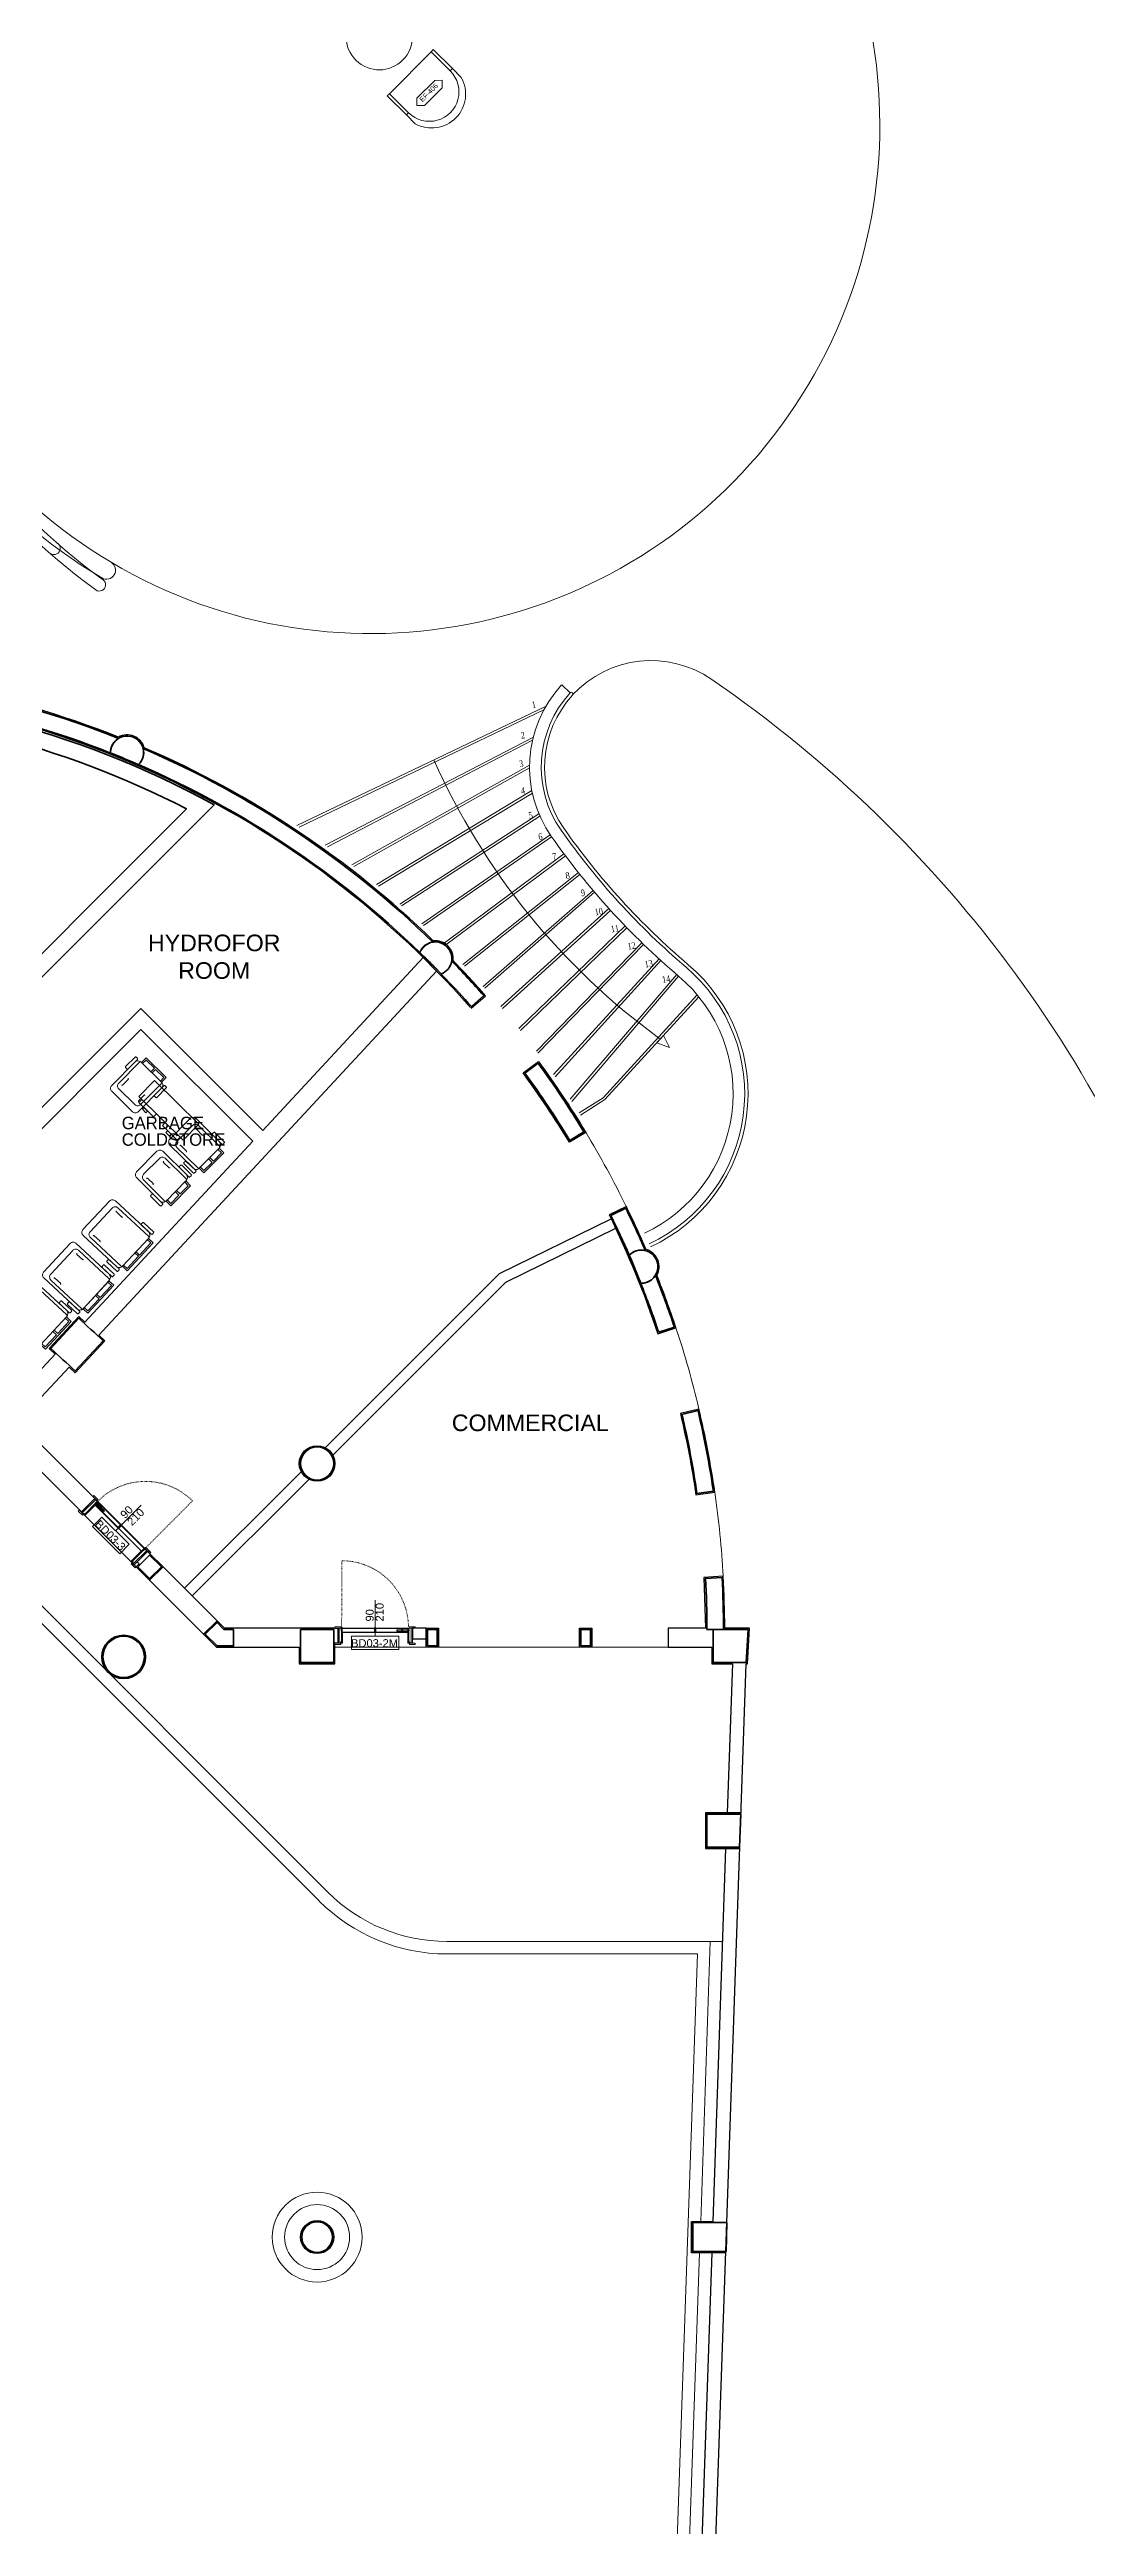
# Model space of a CAD drawing. Header units: centimetres. Extents: x 118932 to 154602, y -32682 to -23521.
# Drawn here: x 125511 to 126763, y -30274 to -27285 of the extents above; entities that cross this region are included whole.
import ezdxf

# ---------------------------------------------------------------- set-up
doc = ezdxf.new("R2010")
doc.units = ezdxf.units.CM
doc.header["$LTSCALE"] = 50
doc.header["$MEASUREMENT"] = 0
doc.linetypes.add('ACAD_ISO03W100', pattern=[30, 12, -18])
doc.linetypes.add('DASHED2', pattern=[9.525, 6.35, -3.175])
for name, color, linetype, lineweight, true_color in [('GEN_00_BL_Yazı', 7, 'Continuous', 0, 0x4f5250), ('GEN_01_TA_Kolon', 7, 'Continuous', 35, 0xd05d28), ('GEN_01_TA_Merdiven', 7, 'Continuous', 13, 0x816183), ('GEN_02_TF_Islak Hacim', 7, 'Continuous', 5, 0x007cb0), ('GEN_02_TF_Kapı', 7, 'Continuous', 9, 0x4a3526), ('GEN_02_TF_Mobilya', 7, 'Continuous', 5, 0x745e3d), ('GEN_02_TF_Pencere', 7, 'Continuous', 9, 0x6093ac), ('GEN_05_ML_Ahşap', 7, 'Continuous', 9, 0x745e3d), ('GEN_06_GR_İnce', 7, 'Continuous', 13, 0xb0b0a9), ('KALACAK DUVARLAR', 7, 'Continuous', 30, 0x005387)]:
    doc.layers.add(name, color=color, linetype=linetype, lineweight=lineweight, true_color=true_color)
doc.layers.add('YAZI_BLM_1', color=7, linetype='Continuous')
doc.styles.add('ARIAL', font='arial.ttf')
doc.styles.add('arial_1_18', font='arial.ttf', dxfattribs={"height": 0.2})
doc.styles.add('Arial_6', font='arial.ttf', dxfattribs={"height": 59.5325})
doc.styles.add('BLM_YAZI', font='', dxfattribs={"width": 0.8})
doc.styles.add('Times', font='times.ttf', dxfattribs={"width": 0.7})
doc.styles.get('BLM_YAZI').set_extended_font_data('Stylus BT')

# ---------------------------------------------------------------- blocks, each defined once
blk = doc.blocks.new('LEVEL -1_A BLOK_KOLON')
at = {"layer": 'GEN_01_TA_Kolon'}
for points in [[(51451.8, 4307.2, -0.270327), (51461.4, 4324.9, 0.094769), (51034.1, 4407), (51034.1, 4387, -0.09422), (51451.8, 4307.2, -0.270327)], [(51036.1, 4383.5), (51036.1, 3807.2), (51087.5, 3755.7), (51223.7, 3891.9), (51198.9, 3916.6), (51234.3, 3952), (51259, 3927.2), (51576.6, 4244.8, 0.124859), (51036.1, 4383.5)], [(51056.1, 4363.2), (51056.1, 3815.4), (51087.5, 3784), (51195.4, 3891.9), (51170.6, 3916.6), (51234.3, 3980.2), (51259, 3955.5), (51543.4, 4239.8, 0.114195), (51056.1, 4363.2)], [(51491.2, 4312.6, -0.270327), (51485.5, 4293.2, -0.090396), (51824.9, 4066.4, -0.270327), (51840.6, 4079, 0.091485), (51491.2, 4312.6, -0.270327)], [(51863.4, 4056.3, -0.012294), (51902.1, 4014.5), (51887.1, 4001.3, 0.019774), (51824.9, 4066.4, -0.896982), (51863.4, 4056.3, -0.012294)], [(51967.8, 3932.8), (51951.7, 3920.9, -0.021481), (52006, 3839.6), (52023, 3850, 0.021487), (51967.8, 3932.8)], [(52077.6, 3701.2, -0.270327), (52096.9, 3706.8, 0.012153), (52073.4, 3758), (52055.4, 3749.2, -0.011606), (52077.6, 3701.2, -0.270327)], [(52086.1, 3706.5, 0.128454), (52077.6, 3701.2, -0.003839), (52084.4, 3685.1, -0.000444), (52085.2, 3683.2, -0.003741), (52091.5, 3667.4, 0.006707), (52092.1, 3667.4, 0.074313), (52097.9, 3668.3, 0.046905), (52101.4, 3669.7, 0.359751), (52111.2, 3693.2, 0.062825), (52109.2, 3697.8, 0.344286), (52086.1, 3706.5)], [(52113.1, 3608.3), (52132, 3614.6, 0.014367), (52109.2, 3677.1, -0.270327), (52091.5, 3667.4, -0.013821), (52113.1, 3608.3)], [(51413.5, 3625.2), (51379.7, 3588.8, 0.00012), (51409.1, 3561.6), (51442.8, 3598, 0.000475), (51413.5, 3625.2)], [(52160.6, 3513.7), (52141.2, 3509.1, -0.02134), (52159.3, 3413.7), (52179.1, 3416.5, 0.021351), (52160.6, 3513.7)], [(52189.6, 3312.2), (52169.6, 3311.1, -0.013469), (52171.3, 3249.8), (52178.7, 3249.8), (52191.3, 3249.8, 0.01348), (52189.6, 3312.2)]]:
    blk.add_lwpolyline(points, format="xyb", dxfattribs=at)
for points in [[(51467.6, 4300.8), (51467.6, 4300.8, -0.000557), (51469.9, 4299.8, -0.003726), (51485.5, 4293.2, 0.128454), (51490.9, 4301.8, 0.018581), (51491.2, 4303.2, 0.323634), (51482.1, 4324.8, 0.078718), (51476.3, 4327.2, 0.34199), (51454.1, 4317, 0.064413), (51452.3, 4312.2, 0.063515), (51451.8, 4307.2, -0.003741)], [(51830.8, 4074.6, 0.128454), (51824.9, 4066.4, -0.004079), (51838.2, 4053.4, -0.001697), (51843.6, 4047.9, -0.002249), (51850.8, 4040.6, 0.128454), (51859, 4046.5, 0.398569), (51857.2, 4073.9, 0.189111), (51843.6, 4079.3, 0.175238)], [(51413.5, 3625.2), (51379.7, 3588.8, 0.00012), (51409.1, 3561.6), (51442.8, 3598, 0.000475)]]:
    blk.add_lwpolyline(points, format="xyb", close=True, dxfattribs=at)
for points in [[(51484.8, 3325.2), (51498.9, 3339.4), (51513.1, 3325.2), (51498.9, 3311.1)], [(51600.3, 3249.8), (51600.3, 3229.8), (51580.3, 3229.8), (51566.1, 3243.9), (51580.3, 3258.1), (51588.5, 3249.8)], [(51681, 3249.8), (51721, 3249.8), (51721, 3209.8), (51681, 3209.8)], [(51834, 3229.8), (51834, 3249.8), (51846, 3249.8), (51846, 3229.8)], [(52019, 3229.8), (52019, 3249.8), (52031, 3249.8), (52031, 3229.8)], [(52221.1, 3249.8), (52178.7, 3249.8), (52178.7, 3209.8), (52218.7, 3209.8)], [(52212.2, 3026.8), (52171.2, 3026.8), (52171.2, 2986.8), (52210.8, 2986.8)], [(52154.4, 2534), (52154.4, 2499), (52194.4, 2499), (52195.2, 2534)]]:
    blk.add_lwpolyline(points, close=True, dxfattribs=at)
for centre, radius in [((51701, 3449.9), 20), ((51467.6, 3216.6), 25), ((51701, 2516.5), 18.5)]:
    blk.add_circle(centre, radius, dxfattribs=at)
blk = doc.blocks.new('LEVEL -1_A BLOK_GÖRÜNÜŞ')
at = {"layer": 'GEN_01_TA_Merdiven'}
for p, q in [((51482.7, -6774.8), (51417.6, -6709.7)), ((51832.5, -6871.7), (51722.5, -6871.7))]:
    blk.add_line(p, q, dxfattribs=at)
at = {"layer": 'GEN_02_TF_Pencere'}
for p, q in [((52017.5, -6871.7), (51847.5, -6871.7)), ((52032.5, -6871.7), (52124.5, -6871.7))]:
    blk.add_line(p, q, dxfattribs=at)
at = {"layer": 'GEN_06_GR_İnce'}
for p, q in [((51714, -7167.3), (50964, -6417.3)), ((51703.4, -7177.9), (51120.7, -6595.2)), ((52190.5, -7226.7), (51857.5, -7226.7)), ((52163.8, -7564.5), (52175.4, -7226.7)), ((52159.9, -7241.7), (51857.5, -7241.7)), ((52114.6, -8555), (52159.9, -7241.7)), ((52146.7, -8057.9), (52162.5, -7602.5))]:
    blk.add_line(p, q, dxfattribs=at)
for radius in [54.2, 39.2]:
    blk.add_circle((51701, -7583.5), radius, dxfattribs=at)
for centre, radius, start, end in [((51033.1, -6851.2), 1159.7, 26.1549, 31.1982), ((51033.1, -6851.2), 1159.7, 13.2956, 18.3377), ((51033.1, -6851.2), 1159.7, 3.2125, 8.2546), ((51857.5, -7023.9), 202.9, 225, 270), ((51857.5, -7023.9), 217.9, 225, 270)]:
    blk.add_arc(centre, radius, start, end, dxfattribs=at)
blk = doc.blocks.new('LEVEL -1_A BLOK_DUVAR')
at = {"layer": 'KALACAK DUVARLAR'}
for p, q in [((51541.1, 8349.3), (51681.9, 8490)), ((51550.3, 8340.1), (51691.1, 8480.8)), ((52158, 8462), (52180.8, 8465.3)), ((51515.2, 8375.2), (51580.3, 8310.2))]:
    blk.add_line(p, q, dxfattribs=at)
for points in [[(51886.9, 9049.2), (51904.2, 9064.4, 0.012461), (51865, 9106.8, 0.48257), (51841.2, 9130.6, 0.091169), (51492.4, 9363.6, 0.48257), (51461.3, 9376.5, 0.094285), (51035.6, 9458.5), (51035.6, 9468), (50099.7, 9468, 0.990629), (49568.7, 9468), (47653.3, 9468)], [(51885.9, 9050.3, 0.215119), (51034.1, 9435.5, 0.215119)], [(52180.8, 8465.3, 0.022001), (52161.7, 8565.5), (52139.4, 8560.2, -0.022001), (52158, 8462)], [(52161.6, 6608.2), (52218.5, 8258.3), (52220.1, 8258.3), (52222.7, 8301.3), (52192.8, 8301.3, 0.01348), (52191, 8363.8), (52167.4, 8362.4), (52169.8, 8301.3), (52124.5, 8301.3), (52124.5, 8278.3), (52177.2, 8278.3), (52177.2, 8258.3), (52202, 8258.3), (52195.8, 8078.3)]]:
    blk.add_lwpolyline(points, format="xyb", dxfattribs=at)
for points in [[(51385, 8631.9), (51324.2, 8566.3)], [(51235.4, 8622.5), (51416.6, 8441.4), (51432.8, 8457.6), (51340.4, 8550), (51401.9, 8616.2), (51409.1, 8609.5), (51444.9, 8648.1), (51437.7, 8654.8), (51845.2, 9094.1), (51829, 9110.4), (51635.5, 8901.9), (51488.5, 9049), (51165, 8725.5)], [(51177.7, 8712.8), (51488.5, 9023.5), (51623.3, 8888.7), (51420.8, 8670.5), (51413.4, 8677.3), (51377.6, 8638.7), (51385, 8631.9)], [(51710.8, 8519), (51921.1, 8729.3), (52055.6, 8795.3)], [(51720, 8509.8), (51928.8, 8718.6), (52061.4, 8783.7)], [(51498.9, 8391.5), (51498.9, 8391.5), (51515.2, 8375.2), (51498.9, 8359), (51482.7, 8375.2)], [(51482.7, 8375.2), (51486.2, 8378.8)], [(51486.2, 8378.8), (51483.7, 8381.2), (51496.5, 8394), (51498.9, 8391.5)], [(51498.9, 8359), (51579.6, 8278.3), (51679.5, 8278.3), (51679.5, 8258.3), (51722.5, 8258.3), (51722.5, 8283.3)], [(51722.5, 8301.3), (51589.2, 8301.3), (51580.3, 8310.2), (51564, 8293.9)], [(51722.5, 8301.3), (51726, 8301.3), (51726, 8283.3), (51722.5, 8283.3)], [(51832.5, 8301.3), (51816, 8301.3), (51816, 8288.3), (51832.5, 8288.3)], [(52194, 7547.5), (52152.9, 7547.5), (52152.9, 7585.5), (52178.8, 7585.5), (52194.3, 8035.3)], [(52145, 6608.2), (52160.8, 7065.5), (52146.2, 7066), (52133.4, 7078.7), (52162.3, 7107.6), (52177.5, 7547.5)]]:
    blk.add_lwpolyline(points, dxfattribs=at)
for points in [[(51968.1, 8984.9, -0.022135), (52025.1, 8899.5), (52005.4, 8887.6, 0.022141), (51949.6, 8971.2)], [(52053.4, 8799.8, -0.034122), (52112.1, 8656.4), (52133.9, 8663.6, 0.014534), (52110.9, 8727, 0.48257), (52098, 8758.1, 0.01232), (52074.1, 8810)]]:
    blk.add_lwpolyline(points, format="xyb", close=True, dxfattribs=at)
for points in [[(51832.5, 8278.3), (51832.5, 8301.3), (51847.5, 8301.3), (51847.5, 8278.3)], [(52017.5, 8278.3), (52017.5, 8301.3), (52032.5, 8301.3), (52032.5, 8278.3)], [(52212.3, 8078.3), (52169.7, 8078.3), (52169.7, 8035.3), (52210.8, 8035.3)]]:
    blk.add_lwpolyline(points, close=True, dxfattribs=at)
for centre, radius in [((51701, 8499.9), 21.5), ((51467.6, 8266.6), 26.5), ((51701, 7566.5), 20)]:
    blk.add_circle(centre, radius, dxfattribs=at)
blk = doc.blocks.new('cold kıtchen')
at = {"layer": 'GEN_02_TF_Islak Hacim', "linetype": 'Continuous'}
for points in [[(1364, -346), (1388.9, -370.6, 0.414214), (1396, -370.6), (1424.1, -342.1, 0.414214), (1424, -335), (1399.8, -311.1, 0.375011), (1392, -310.5), (1363.9, -339, 0.414214)], [(1372.4, -343.1), (1391.7, -362.1, 0.414214), (1398.7, -362.1), (1424, -336.4, 0.414214), (1424, -335), (1399.8, -311.1, 0.346089), (1397.4, -310.7), (1372.4, -336.1, 0.414214)], [(1383.6, -319), (1394.8, -307.6, 0.414214), (1394.8, -306.2), (1393.4, -304.8, 0.414214), (1392, -304.8), (1380.7, -316.2, 0.414214), (1380.8, -317.6), (1382.2, -319, 0.414214)], [(1418.5, -353.4), (1429.7, -342, 0.414214), (1429.7, -340.6), (1428.3, -339.2, 0.414214), (1426.9, -339.2), (1415.6, -350.6, 0.414214), (1415.6, -352), (1417.1, -353.4, 0.414214)], [(1458.5, -378.8), (1434, -403.7, 0.414214), (1434, -410.8), (1462.5, -438.9, 0.414214), (1469.6, -438.8), (1493.4, -414.6, 0.375011), (1494.1, -406.9), (1465.6, -378.8, 0.414214)], [(1461.4, -387.3), (1442.5, -406.5, 0.414214), (1442.5, -413.6), (1468.1, -438.9, 0.414214), (1469.6, -438.8), (1493.5, -414.6, 0.346089), (1493.8, -412.2), (1468.5, -387.2, 0.414214)], [(1418.5, -418.4), (1393.9, -443.3, 0.414214), (1394, -450.4), (1422.5, -478.5, 0.414214), (1429.5, -478.4), (1453.4, -454.2, 0.375011), (1454.1, -446.5), (1425.6, -418.4, 0.414214)], [(1485.5, -398.4), (1496.9, -409.7, 0.414214), (1498.3, -409.7), (1499.7, -408.2, 0.414214), (1499.7, -406.8), (1488.3, -395.6, 0.414214), (1486.9, -395.6), (1485.5, -397, 0.414214)], [(1421.4, -426.9), (1402.4, -446.1, 0.414214), (1402.5, -453.2), (1428.1, -478.5, 0.414214), (1429.5, -478.4), (1453.5, -454.2, 0.346089), (1453.8, -451.8), (1428.5, -426.8, 0.414214)], [(1445.5, -438), (1456.9, -449.3, 0.414214), (1458.3, -449.3), (1459.7, -447.8, 0.414214), (1459.7, -446.4), (1448.3, -435.2, 0.414214), (1446.9, -435.2), (1445.5, -436.6, 0.414214)], [(1451.1, -433.3), (1462.5, -444.6, 0.414214), (1463.9, -444.5), (1465.3, -443.1, 0.414214), (1465.3, -441.7), (1453.9, -430.5, 0.414214), (1452.5, -430.5), (1451.1, -431.9, 0.414214)], [(1361.2, -478.5), (1329.2, -512.9, 0.414214), (1329.5, -520), (1369.8, -557.4, 0.414214), (1376.9, -557.1), (1408.2, -523.4, 0.375011), (1408.6, -515.6), (1368.3, -478.2, 0.414214)], [(1411.1, -472.9), (1422.5, -484.1, 0.414214), (1423.9, -484.1), (1425.3, -482.7, 0.414214), (1425.3, -481.3), (1413.9, -470.1, 0.414214), (1412.5, -470.1), (1411.1, -471.5, 0.414214)], [(1364.3, -486.8), (1337.8, -515.4, 0.414214), (1338.1, -522.5), (1375.5, -557.2, 0.414214), (1376.9, -557.1), (1408.2, -523.4, 0.346089), (1408.5, -521), (1371.4, -486.6, 0.414214)], [(1399.8, -507.4), (1411.5, -518.3, 0.414214), (1412.9, -518.3), (1414.3, -516.8, 0.414214), (1414.2, -515.4), (1402.5, -504.5, 0.414214), (1401.1, -504.6), (1399.7, -506, 0.414214)], [(1313.6, -529.7), (1281.7, -564.1, 0.414214), (1281.9, -571.2), (1322.3, -608.6, 0.414214), (1329.3, -608.4), (1360.6, -574.6, 0.375011), (1361, -566.8), (1320.7, -529.4, 0.414214)], [(1316.8, -538.1), (1290.3, -566.7, 0.414214), (1290.5, -573.7), (1327.9, -608.4, 0.414214), (1329.3, -608.4), (1360.7, -574.6, 0.346089), (1360.9, -572.2), (1323.9, -537.8, 0.414214)], [(1352.2, -558.7), (1364, -569.6, 0.414214), (1365.4, -569.5), (1366.7, -568, 0.414214), (1366.7, -566.6), (1355, -555.7, 0.414214), (1353.5, -555.8), (1352.2, -557.3, 0.414214)], [(1358.3, -552.2), (1370, -563, 0.414214), (1371.4, -563), (1372.8, -561.5, 0.414214), (1372.7, -560.1), (1361, -549.2, 0.414214), (1359.6, -549.3), (1358.2, -550.7, 0.414214)], [(1262.3, -573.2), (1230.3, -607.6, 0.414214), (1230.6, -614.7), (1270.9, -652.1, 0.414214), (1277.9, -651.9), (1309.2, -618.1, 0.375011), (1309.6, -610.3), (1269.3, -572.9, 0.414214)], [(1265.4, -581.6), (1238.9, -610.2, 0.414214), (1239.1, -617.2), (1276.5, -651.9, 0.414214), (1277.9, -651.9), (1309.3, -618.1, 0.346089), (1309.6, -615.7), (1272.5, -581.3, 0.414214)], [(1300.8, -602.2), (1312.6, -613.1, 0.414214), (1314, -613), (1315.3, -611.5, 0.414214), (1315.3, -610.1), (1303.6, -599.2, 0.414214), (1302.2, -599.3), (1300.8, -600.8, 0.414214)], [(1310.7, -603.4), (1322.5, -614.3, 0.414214), (1323.9, -614.2), (1325.2, -612.8, 0.414214), (1325.2, -611.3), (1313.5, -600.5, 0.414214), (1312.1, -600.5), (1310.7, -602, 0.414214)]]:
    blk.add_lwpolyline(points, format="xyb", close=True, dxfattribs=at)
for points in [[(1399.8, -311.1), (1405.4, -305.4), (1429.6, -329.3), (1424, -335), (1422.6, -333.6), (1426.8, -329.3), (1416.8, -319.5), (1412.6, -323.8), (1411.2, -322.4), (1415.4, -318.1), (1405.4, -308.3), (1401.2, -312.5)], [(1493.4, -414.6), (1499.1, -420.3), (1475.2, -444.5), (1469.6, -438.8), (1471, -437.4), (1475.2, -441.6), (1485.1, -431.7), (1480.8, -427.5), (1482.2, -426), (1486.5, -430.2), (1496.3, -420.3), (1492, -416.1)], [(1453.4, -454.2), (1459.1, -459.9), (1435.2, -484.1), (1429.5, -478.4), (1430.9, -477), (1435.2, -481.2), (1445, -471.3), (1440.8, -467.1), (1442.2, -465.6), (1446.5, -469.8), (1456.3, -459.9), (1452, -455.7)], [(1408.2, -523.4), (1414, -528.8), (1382.7, -562.6), (1376.9, -557.1), (1378.2, -555.7), (1382.6, -559.7), (1396.2, -545.1), (1391.8, -541), (1393.2, -539.5), (1397.6, -543.6), (1411.2, -529), (1406.8, -524.9)], [(1360.6, -574.6), (1366.5, -580.1), (1335.2, -613.8), (1329.3, -608.4), (1330.7, -606.9), (1335.1, -611), (1348.7, -596.3), (1344.3, -592.2), (1345.7, -590.8), (1350.1, -594.8), (1363.7, -580.2), (1359.3, -576.1)], [(1309.2, -618.1), (1315.1, -623.6), (1283.8, -657.3), (1277.9, -651.9), (1279.3, -650.4), (1283.7, -654.5), (1297.3, -639.8), (1292.9, -635.7), (1294.3, -634.3), (1298.7, -638.3), (1312.3, -623.7), (1307.9, -619.6)]]:
    blk.add_lwpolyline(points, dxfattribs=at)
for points in [[(1383.7, -330.3), (1383.7, -330.3, -0.414214), (1383.7, -331.8), (1377.4, -338.2, -0.414214), (1375.9, -338.2), (1375.9, -338.2)], [(1404.3, -350.7), (1404.3, -350.7, 0.414214), (1402.9, -350.7), (1396.6, -357.1, 0.414214), (1396.6, -358.5), (1396.6, -358.5)], [(1453.9, -419.2), (1453.9, -419.2, 0.414214), (1453.9, -417.7), (1447.4, -411.4, 0.414214), (1446, -411.4), (1446, -411.4)], [(1474.2, -398.5), (1474.2, -398.5, -0.414214), (1472.8, -398.5), (1466.4, -392.2, -0.414214), (1466.4, -390.8), (1466.4, -390.8)], [(1434.2, -438.1), (1434.2, -438.1, -0.414214), (1432.8, -438.1), (1426.4, -431.8, -0.414214), (1426.4, -430.4), (1426.4, -430.4)], [(1413.8, -458.8), (1413.8, -458.8, 0.414214), (1413.8, -457.3), (1407.4, -451, 0.414214), (1406, -451), (1406, -451)], [(1377.5, -497.7), (1377.5, -497.7, -0.414214), (1376.1, -497.7), (1369.5, -491.6, -0.414214), (1369.4, -490.2), (1369.4, -490.2)], [(1349.6, -527.7), (1349.6, -527.7, 0.414214), (1349.5, -526.3), (1342.9, -520.2, 0.414214), (1341.5, -520.2), (1341.5, -520.2)], [(1329.9, -548.9), (1329.9, -548.9, -0.414214), (1328.5, -548.9), (1321.9, -542.8, -0.414214), (1321.9, -541.4), (1321.9, -541.4)], [(1302, -579), (1302, -579, 0.414214), (1302, -577.5), (1295.4, -571.4, 0.414214), (1294, -571.5), (1294, -571.5)]]:
    blk.add_lwpolyline(points, format="xyb", dxfattribs=at)
at = {"layer": 'GEN_02_TF_Islak Hacim', "lineweight": 0}
blk.add_lwpolyline([(1449.9, -404.9), (1396.5, -352.2), (1415.5, -333), (1468.9, -385.6)], close=True, dxfattribs=at)
for points in [[(1400.1, -355.7), (1396.6, -359.3), (1414.4, -376.8), (1417.9, -373.3)], [(1409.3, -371.8), (1402.2, -364.8)], [(1428.5, -383.8), (1425, -387.4), (1442.8, -404.9), (1446.3, -401.4)]]:
    blk.add_lwpolyline(points, dxfattribs=at)
at = {"layer": 'GEN_02_TF_Islak Hacim', "linetype": 'DASHED2'}
for points in [[(1403, -365.6), (1400.9, -367.7), (1405.1, -371.9), (1407.2, -369.8)], [(1431.4, -393.7), (1429.3, -395.8), (1433.6, -400), (1435.7, -397.9)]]:
    blk.add_lwpolyline(points, close=True, dxfattribs=at)
blk = doc.blocks.new('FFE Tag-Multi-MSD - FFE Tag-Multi-MSD-8152404-TYPE A-01 - FURNITURE PLAN')
blk.add_wipeout([(-8.8, 0), (-6.2, 2.6), (6.2, 2.6), (8.8, 0), (6.2, -2.6), (-6.2, -2.6)]).dxf.layer = 'GEN_00_BL_Yazı'
at = {"layer": 'GEN_00_BL_Yazı'}
for p, q in [((-8.8, 0), (-6.2, 2.6)), ((-8.8, 0), (-6.2, -2.6)), ((6.2, 2.6), (-6.2, 2.6)), ((8.8, 0), (6.2, 2.6)), ((8.8, 0), (6.2, -2.6)), ((-6.2, -2.6), (6.2, -2.6))]:
    blk.add_line(p, q, dxfattribs=at)
blk = doc.blocks.new('Table Round_GEN - CS-425 Tea Table-13051682-POOL BAR - PLANS')
at = {"layer": 'GEN_02_TF_Mobilya'}
for start, end in [(360, 180), (180, 360)]:
    blk.add_arc((0, 0), 400, start, end, dxfattribs=at)
at = {"layer": 'GEN_00_BL_Yazı', "xscale": -24.48801272789173, "yscale": 24.48801272789174, "zscale": 24.48801272789173, "rotation": 224.7428234204482}
blk.add_blockref('FFE Tag-Multi-MSD - FFE Tag-Multi-MSD-8152404-TYPE A-01 - FURNITURE PLAN', (-126, 131, 0), dxfattribs=at)
at = {"layer": 'GEN_00_BL_Yazı', "insert": (-131, 131, 0), "char_height": 60, "attachment_point": 5, "rotation": 44.7428, "style": 'Arial_6'}
blk.add_mtext('CS-425', dxfattribs=at)
blk = doc.blocks.new('Chair_curve_GEN - EF-406 LOUNGE CHAIR-13051548-POOL BAR - PLANS')
at = {"layer": 'GEN_02_TF_Mobilya'}
for p, q in [((-394, 238), (-356, 238)), ((-394, -88), (-394, 238)), ((-356, 238), (356, 238)), ((-356, 238), (-356, -88)), ((356, 238), (394, 238)), ((356, -88), (356, 238)), ((394, 238), (394, -88)), ((-356, -88), (-394, -88)), ((-394, -88), (-394, -238)), ((394, -88), (356, -88)), ((394, -238), (394, -88))]:
    blk.add_line(p, q, dxfattribs=at)
for centre, radius, start, end in [((0, -127), 409, 195.7644, 344.2356), ((0, -88), 356, 180, 0)]:
    blk.add_arc(centre, radius, start, end, dxfattribs=at)
at = {"layer": 'GEN_00_BL_Yazı', "xscale": -24.48801272789173, "yscale": 24.48801272789174, "zscale": 24.48801272789173, "rotation": 180}
blk.add_blockref('FFE Tag-Multi-MSD - FFE Tag-Multi-MSD-8152404-TYPE A-01 - FURNITURE PLAN', (-9, -99), dxfattribs=at)
at = {"layer": 'GEN_00_BL_Yazı', "insert": (-13, -89), "char_height": 60, "attachment_point": 5, "style": 'Arial_6'}
blk.add_mtext('EF-406', dxfattribs=at)
blk = doc.blocks.new('LEVEL -1_E BLOK TEFRİŞ')
at = {"layer": 'GEN_02_TF_Mobilya', "xscale": 0.09999999999999998, "yscale": 0.09999999999999998, "zscale": 0.09999999999999998, "rotation": 315.4611304228522}
blk.add_blockref('Table Round_GEN - CS-425 Tea Table-13051682-POOL BAR - PLANS', (-544, -303.5), dxfattribs=at)
at = {"layer": 'GEN_02_TF_Mobilya', "xscale": 0.09999999999999996, "yscale": 0.09999999999999996, "zscale": 0.09999999999999996, "rotation": 45.20395384329213}
blk.add_blockref('Chair_curve_GEN - EF-406 LOUNGE CHAIR-13051548-POOL BAR - PLANS', (-489.7, -363.8), dxfattribs=at)
blk = doc.blocks.new('zemin kat vaziyet')
at = {"layer": 'GEN_06_GR_İnce'}
for p, q in [((1638.6, -1788.4), (1648.9, -1797.8)), ((1318.9, -1958.1), (1619.7, -1814)), ((1321.9, -1960), (1617.2, -1818.5)), ((1353.4, -1981.7), (1604.5, -1851.3)), ((1356.1, -1983.7), (1603.5, -1855.2)), ((1385.3, -2005.3), (1599.9, -1885)), ((1387.9, -2007.3), (1599.9, -1888.4)), ((1415.1, -2029), (1602.7, -1915.8)), ((1417.6, -2031), (1603.3, -1918.9)), ((1443.2, -2052.7), (1611.2, -1943.8)), ((1445.5, -2054.8), (1612.4, -1946.6)), ((1469.8, -2076.7), (1624.7, -1969.1)), ((1472, -2078.8), (1626.4, -1971.5)), ((1495.1, -2101), (1641.3, -1992.2)), ((1497.3, -2103.1), (1643.1, -1994.6)), ((1519.4, -2125.6), (1658.7, -2014.8)), ((1521.4, -2127.8), (1660.6, -2017.2)), ((1544, -2152.2), (1676.4, -2036.4)), ((1546, -2154.4), (1678.3, -2038.6)), ((1565.2, -2176.5), (1695.6, -2058.3)), ((1567.1, -2178.7), (1697.6, -2060.6)), ((1587, -2202.9), (1715.1, -2079.2)), ((1588.8, -2205.3), (1717.2, -2081.3)), ((1608.1, -2230.2), (1735.2, -2099.4)), ((1610, -2232.7), (1737.4, -2101.5)), ((1628.8, -2258.6), (1756, -2118.9)), ((1630.6, -2261.1), (1758.2, -2120.9)), ((1649, -2288.2), (1777.4, -2137.8)), ((1650.7, -2290.8), (1779.7, -2139.7)), ((1688.7, -2286.4), (1802.2, -2162.4)), ((1690.7, -2288.7), (1804.1, -2164.7)), ((1688.7, -2286.4), (1659.8, -2304.7)), ((1690.7, -2288.7), (1661.4, -2307.4))]:
    blk.add_line(p, q, dxfattribs=at)
blk.add_lwpolyline([(2414.4, -2593.2, 0.170197), (1819.8, -1781.9, 0.37471), (1651.8, -1800.5)], format="xyb", dxfattribs=at)
blk.add_lwpolyline([(1761.6, -2211.2), (1768.6, -2225.8), (1753.5, -2220.1)], close=True, dxfattribs=at)
for centre, radius, start, end in [((1408.4, -1112.4), 614, 239.296, 50.8901), ((306.1, -530.8, 230.2), 834.4, 304.6933, 348.4157), ((306.1, -530.8, 230.2), 849.4, 304.6477, 348.8841), ((306.1, -530.8, 230.2), 754.3, 311.7157, 345.6679), ((1408.4, -1112.4), 636, 197.3711, 239.296), ((1511, -1071.1), 742.9, 198.0652, 234.2063), ((1511, -1071.1), 727.9, 198.0636, 234.2063), ((1408.4, -1112.4), 614, 197.3711, 239.296), ((1026.2, -1623.5), 7.5, 234.2063, 54.2063), ((1089.3, -1649.8), 11, 239.296, 59.296), ((1080.9, -1667.6), 7.5, 234.2063, 54.2063), ((1746.5, -1887.6), 146.6, 137.4288, 214.9665), ((1746.5, -1887.6), 132.6, 137.4288, 214.9665), ((1746.5, -1887.6), 128.6, 137.4288, 214.9665), ((1650.3, -1799.2), 2, 317.4288, 137.4288), ((2249, -1538.1), 837, 204.0144, 234.0417), ((2353.9, -1462.3), 888, 214.9962, 229.7122), ((2353.9, -1462.3), 874, 214.9962, 229.7122), ((2353.9, -1462.3), 870, 214.9962, 229.7122), ((1659.4, -2281.6), 186, 295.1336, 49.7122), ((1659.4, -2281.6), 200, 295.0561, 49.7122), ((1659.4, -2281.6), 204, 295.0272, 49.7122)]:
    blk.add_arc(centre, radius, start, end, dxfattribs=at)
at = {"layer": 'GEN_06_GR_İnce', "style": 'Times', "width": 0.7}
for s, p in [('1', (1603.3, -1816.4)), ('2', (1590, -1853.4)), ('3', (1588.1, -1887.7)), ('4', (1590, -1920.2)), ('5', (1599.4, -1949.9)), ('6', (1611.1, -1975.7)), ('7', (1628, -1999.7)), ('8', (1644, -2022.6)), ('9', (1662.5, -2043.5)), ('10', (1679.2, -2066.6)), ('11', (1698.6, -2087.1)), ('12', (1718.8, -2108)), ('13', (1739.4, -2129.5)), ('14', (1760.5, -2148.1))]:
    blk.add_text(s, height=8, rotation=9.9828, dxfattribs=at).set_placement(p)
blk = doc.blocks.new('JX-BLAD-152c0')
at = {"layer": 'YAZI_BLM_1', "linetype": 'Continuous', "style": 'Arial_6'}
for tag, p in [('BL_YZ1', (25, 5)), ('BL_YZ2', (25, -15))]:
    blk.add_attdef(tag, p, '', height=10, dxfattribs=at)
blk = doc.blocks.new('LEVEL -1_A BLOK_MAHAL')
at = {"layer": 'GEN_02_TF_Islak Hacim'}
ref = blk.add_blockref('JX-BLAD-152c0', (51440.3, 4747.3), dxfattribs=at)
ref.add_attrib('BL_YZ1', 'GARBAGE', (51465.3, 4752.3), dxfattribs={"layer": 'YAZI_BLM_1', "linetype": 'Continuous', "height": 15, "style": 'BLM_YAZI'})
ref.add_attrib('BL_YZ2', 'COLDSTORE', (51465.3, 4732.3), dxfattribs={"layer": 'YAZI_BLM_1', "linetype": 'Continuous', "height": 15, "style": 'BLM_YAZI'})
at = {"layer": 'GEN_00_BL_Yazı', "char_height": 20, "attachment_point": 1, "style": 'ARIAL'}
for s, insert, width in [('\\pxqc;HYDROFOR ROOM', (51491.1, 4987.1), 171.5), ('COMMERCIAL', (51863.5, 4408), 137.2)]:
    blk.add_mtext(s, dxfattribs=dict(at, insert=insert, width=width))
blk = doc.blocks.new('BD03-3')
at = {"layer": 'GEN_02_TF_Kapı'}
for p, q in [((-85.5, 0), (-90, 0)), ((-85.5, 0), (-85.5, -23)), ((-4.8, 0), (-85.2, 0)), ((-85.2, -5.2), (-85.2, 0)), ((-78.1, 0), (-78.1, -5.2, 0)), ((-77.1, 0), (-77.1, -5.2, 0)), ((-45.7, 0), (-45.7, -5.2, 0)), ((-44.3, 0), (-44.3, -5.2, 0)), ((-5.1, 0.1), (-5.1, -3)), ((-4.8, -5.2), (-4.8, 0)), ((-4.8, 0), (-4.8, -3)), ((-4.5, 0), (-4.5, -23)), ((-4.5, 0), (0, 0)), ((-4.5, 0), (-4.5, -3)), ((-4.2, 0.1), (-4.2, -3)), ((-86.5, -21.5), (-86.9, -21.5)), ((-86.9, -21.5), (-86.9, -23)), ((-86.5, -23), (-86.5, -21.5)), ((-84.3, -23), (-86.5, -23)), ((-86.2, -2.7), (-85.2, -2.1)), ((-86.2, -3), (-86.2, -2.7)), ((-86.2, -3), (-85.2, -3.1)), ((-85.8, -1.5), (-85.8, -2.5)), ((-85.7, -1.5), (-85.8, -1.5)), ((-85.8, -3), (-85.8, -3.7)), ((-85.8, -3.7), (-85.7, -3.7)), ((-85.2, -2.6), (-85.5, -2.3)), ((-85.2, -2.6), (-85.5, -2.3)), ((-85.2, -2.6), (-85.5, -3)), ((-84.3, -5.4), (-85.5, -5.4)), ((-4.8, -0.4), (-85.2, -0.4)), ((-85.2, -2.1), (-85.2, -3.1)), ((-85.2, -2.5), (-85.2, -2.1)), ((-85.2, -2.5), (-85.2, -2.1)), ((-85.2, -2.1), (-84.8, -2.1)), ((-85.2, -2.1), (-84.8, -2.1)), ((-85.2, -2.5), (-85.2, -2.6)), ((-85.2, -2.5), (-85.1, -2.5)), ((-85.2, -2.5), (-85.2, -2.5)), ((-85.2, -2.7), (-85.2, -2.6)), ((-85.2, -2.6), (-85.2, -2.6)), ((-85.2, -2.6), (-85.2, -2.7)), ((-85.2, -2.6), (-85.2, -2.6)), ((-85.2, -3.1), (-85.2, -2.7)), ((-85.2, -3.1), (-85.2, -2.7)), ((-85.2, -2.7), (-85.2, -2.8)), ((-85.2, -2.7), (-85.2, -2.7)), ((-85.2, -2.8), (-85.1, -2.8)), ((-85.2, -3.1), (-85.2, -3)), ((-84.8, -3.1), (-85.2, -3.1)), ((-84.8, -3.1), (-85.2, -3.1)), ((-4.8, -4.8), (-85.2, -4.8)), ((-4.8, -5.2), (-85.2, -5.2)), ((-85.1, -2.1), (-85.1, -3.1)), ((-85.1, -2.5), (-85.1, -2.8)), ((-84.8, -2.1), (-84.8, -3.1)), ((-84.8, -2.1), (-84.8, -3.1)), ((-84.6, -4.8), (-84.6, -0.4)), ((-84.3, -5.4), (-84.3, -23)), ((-44.4, -5.2), (-45.6, -5.2)), ((-5.7, -5.4), (-5.7, -23)), ((-5.7, -5.4), (-4.5, -5.4)), ((-5.7, -23), (-3.5, -23)), ((-5.4, -4.8), (-5.4, -0.4)), ((-5.2, -2.1), (-5.2, -3.1)), ((-4.8, -2.1), (-5.2, -2.1)), ((-5.2, -3.1), (-4.8, -3.1)), ((-5.1, -3), (-4.8, -3)), ((-4.9, -2.1), (-4.9, -3.1)), ((-4.8, -2.5), (-4.9, -2.5)), ((-4.9, -2.5), (-4.9, -2.8)), ((-4.8, -2.8), (-4.9, -2.8)), ((-4.8, -2.5), (-4.8, -2.1)), ((-4.8, -2.6), (-4.5, -2.3)), ((-4.8, -2.6), (-4.5, -2.3)), ((-4.8, -2.5), (-4.8, -2.6)), ((-4.8, -2.6), (-4.8, -2.6)), ((-4.8, -2.6), (-4.8, -2.7)), ((-4.8, -2.6), (-4.8, -2.6)), ((-4.8, -2.7), (-4.8, -2.6)), ((-4.8, -2.6), (-4.5, -3)), ((-4.8, -3.1), (-4.8, -2.7)), ((-4.8, -2.7), (-4.8, -2.8)), ((-4.5, -3), (-4.2, -3)), ((-3.5, -23), (-3.5, -21.5)), ((-3.5, -21.5), (-3.1, -21.5)), ((-3.1, -21.5), (-3.1, -23)), ((-3.1, -23), (0, -23))]:
    blk.add_line(p, q, dxfattribs=at)
at = {"layer": 'GEN_02_TF_Kapı', "linetype": 'ACAD_ISO03W100', "ltscale": 0.001}
blk.add_lwpolyline([(-85.2, 0, -0.416564), (-4.8, 81.4), (-4.6, 0.8)], format="xyb", dxfattribs=at)
at = {"layer": 'GEN_02_TF_Kapı'}
for points in [[(-86.5, 0), (-93.5, 0), (-93.5, 1.8), (-86.5, 1.8)], [(-88.5, 0), (-90, 0), (-90, -23), (-88.5, -23)], [(-78, 0), (-78.1, 0), (-78.1, -5.2), (-78, -5.2)], [(-78.1, 0), (-78, 0), (-78, -5.2), (-78.1, -5.2)], [(-77.2, -5.2), (-78, -5.2), (-78, 0), (-77.2, 0)], [(-77.2, 0), (-77.1, 0), (-77.1, -5.2), (-77.2, -5.2)], [(-77.1, 0), (-77.2, 0), (-77.2, -5.2), (-77.1, -5.2)], [(-46, 0), (-44, 0), (-44, 0.2), (-44.4, 0.3), (-45.6, 0.3), (-46, 0.2)], [(-45.6, 0), (-45.7, 0), (-45.7, -5.2), (-45.6, -5.2)], [(-45.6, -5.2), (-44.4, -5.2), (-44.4, 0), (-45.6, 0)], [(-44.4, 0), (-44.3, 0), (-44.3, -5.2), (-44.4, -5.2)], [(-3.5, 0), (3.5, 0), (3.5, 1.8), (-3.5, 1.8)], [(0, 0), (-1.5, 0), (-1.5, -23), (0, -23)], [(-85.7, -3.7), (-85.5, -3.7), (-85.5, -1.5), (-85.7, -1.5)], [(-85.2, -3.5), (-85, -3.5), (-85, -1.6), (-85.2, -1.6)], [(-71.3, -2), (-85.1, -2), (-85.1, -3.5), (-71.3, -3.5)], [(-71.4, -2.1), (-85, -2.1), (-85, -3.4), (-71.4, -3.4)], [(-46, -5.4), (-44, -5.4), (-44, -5.2), (-46, -5.2)]]:
    blk.add_lwpolyline(points, close=True, dxfattribs=at)
for points in [[(-86.9, -23), (-93.5, -23), (-93.5, -24.8), (-86.5, -24.8), (-86.5, -23)], [(-4.8, -2.5), (-4.8, -2.5), (-4.8, -2.1), (-5.2, -2.1), (-5.2, -3.1), (-4.8, -3.1), (-4.8, -2.7), (-4.8, -2.7)], [(-3.1, -23), (3.5, -23), (3.5, -24.8), (-3.5, -24.8), (-3.5, -23)]]:
    blk.add_lwpolyline(points, dxfattribs=at)
blk.add_circle((-4.6, 0.8), 0.8, dxfattribs=at)
for centre, start, end in [((-85.2, -2.1), 91.5433, 178.4567), ((-85.2, -3.1), 181.5433, 268.4567), ((-84.8, -2.1), 1.5433, 88.4567), ((-84.8, -3.1), 271.5433, 358.4567), ((-5.2, -2.1), 91.5433, 178.4567), ((-5.2, -3.1), 181.5433, 268.4567), ((-4.8, -2.1), 1.5433, 88.4567), ((-4.8, -3.1), 271.5433, 358.4567)]:
    blk.add_arc(centre, 0.0206, start, end, dxfattribs=at)
at = {"layer": 'GEN_05_ML_Ahşap'}
blk.add_lwpolyline([(-45, -9.8), (-45, 33.8)], dxfattribs=at)
blk.add_lwpolyline([(-21.8, -25.8), (-68.2, -25.8), (-68.2, -9.8), (-21.8, -9.8)], close=True, dxfattribs=at)
at = {"layer": 'GEN_00_BL_Yazı', "char_height": 9.6, "attachment_point": 7, "rotation": 90, "style": 'arial_1_18'}
for s, insert in [('\\A1;210', (-34.6, 8.1)), ('\\A1;90', (-46.6, 8.1))]:
    blk.add_mtext_dynamic_manual_height_columns(s, width=2834.152, gutter_width=1500, heights=[310.2], dxfattribs=dict(at, insert=insert))
at = {"layer": 'GEN_00_BL_Yazı', "insert": (-22.8, -23), "char_height": 9.6, "attachment_point": 9, "style": 'arial_1_18'}
blk.add_mtext_dynamic_manual_height_columns('\\A1;BD03-3', width=2834.152, gutter_width=1500, heights=[310.2], dxfattribs=at)
blk = doc.blocks.new('BD03-2M')
at = {"layer": 'GEN_02_TF_Kapı'}
for p, q in [((4.5, 0), (0, 0)), ((4.2, 0.1), (4.2, -3)), ((4.5, 0), (4.5, -18)), ((4.5, 0), (4.5, -3)), ((4.8, 0), (85.2, 0)), ((4.8, -5.2), (4.8, 0)), ((4.8, 0), (4.8, -3)), ((5.1, 0.1), (5.1, -3)), ((44.3, 0), (44.3, -5.2, 0)), ((45.7, 0), (45.7, -5.2, 0)), ((77.1, 0), (77.1, -5.2, 0)), ((78.1, 0), (78.1, -5.2, 0)), ((85.2, -5.2), (85.2, 0)), ((85.5, 0), (85.5, -18)), ((85.5, 0), (90, 0)), ((3.1, -18), (0, -18)), ((3.5, -16.5), (3.1, -16.5)), ((3.1, -16.5), (3.1, -18)), ((3.5, -18), (3.5, -16.5)), ((5.7, -18), (3.5, -18)), ((4.5, -3), (4.2, -3)), ((4.8, -2.6), (4.5, -2.3)), ((4.8, -2.6), (4.5, -2.3)), ((4.8, -2.6), (4.5, -3)), ((5.7, -5.4), (4.5, -5.4)), ((4.8, -0.4), (85.2, -0.4)), ((4.8, -2.5), (4.8, -2.1)), ((4.8, -2.1), (5.2, -2.1)), ((4.8, -2.5), (4.8, -2.6)), ((4.8, -2.5), (4.9, -2.5)), ((4.8, -2.6), (4.8, -2.6)), ((4.8, -2.6), (4.8, -2.7)), ((4.8, -2.6), (4.8, -2.6)), ((4.8, -2.7), (4.8, -2.6)), ((4.8, -3.1), (4.8, -2.7)), ((4.8, -2.7), (4.8, -2.8)), ((4.8, -2.8), (4.9, -2.8)), ((5.1, -3), (4.8, -3)), ((5.2, -3.1), (4.8, -3.1)), ((4.8, -4.8), (85.2, -4.8)), ((4.8, -5.2), (85.2, -5.2)), ((4.9, -2.1), (4.9, -3.1)), ((4.9, -2.5), (4.9, -2.8)), ((5.2, -2.1), (5.2, -3.1)), ((5.4, -4.8), (5.4, -0.4)), ((5.7, -5.4), (5.7, -18)), ((44.4, -5.2), (45.6, -5.2)), ((84.3, -5.4), (84.3, -18)), ((84.3, -5.4), (85.5, -5.4)), ((84.3, -18), (86.5, -18)), ((84.6, -4.8), (84.6, -0.4)), ((84.8, -2.1), (84.8, -3.1)), ((84.8, -2.1), (84.8, -3.1)), ((85.2, -2.1), (84.8, -2.1)), ((85.2, -2.1), (84.8, -2.1)), ((84.8, -3.1), (85.2, -3.1)), ((84.8, -3.1), (85.2, -3.1)), ((85.1, -2.1), (85.1, -3.1)), ((85.2, -2.5), (85.1, -2.5)), ((85.1, -2.5), (85.1, -2.8)), ((85.2, -2.8), (85.1, -2.8)), ((85.2, -2.1), (85.2, -3.1)), ((86.2, -2.7), (85.2, -2.1)), ((85.2, -2.5), (85.2, -2.1)), ((85.2, -2.5), (85.2, -2.1)), ((85.2, -2.6), (85.5, -2.3)), ((85.2, -2.6), (85.5, -2.3)), ((85.2, -2.5), (85.2, -2.6)), ((85.2, -2.5), (85.2, -2.5)), ((85.2, -2.7), (85.2, -2.6)), ((85.2, -2.6), (85.2, -2.6)), ((85.2, -2.6), (85.2, -2.7)), ((85.2, -2.6), (85.2, -2.6)), ((85.2, -2.6), (85.5, -3)), ((85.2, -3.1), (85.2, -2.7)), ((85.2, -3.1), (85.2, -2.7)), ((85.2, -2.7), (85.2, -2.8)), ((85.2, -2.7), (85.2, -2.7)), ((86.2, -3), (85.2, -3.1)), ((85.2, -3.1), (85.2, -3)), ((85.7, -1.5), (85.8, -1.5)), ((85.8, -3.7), (85.7, -3.7)), ((85.8, -1.5), (85.8, -2.5)), ((85.8, -3), (85.8, -3.7)), ((86.2, -3), (86.2, -2.7)), ((86.5, -18), (86.5, -16.5)), ((86.5, -16.5), (86.9, -16.5)), ((86.9, -16.5), (86.9, -18))]:
    blk.add_line(p, q, dxfattribs=at)
at = {"layer": 'GEN_02_TF_Kapı', "linetype": 'ACAD_ISO03W100', "ltscale": 0.001}
blk.add_lwpolyline([(85.2, 0, 0.416564), (4.8, 81.4), (4.6, 0.8)], format="xyb", dxfattribs=at)
at = {"layer": 'GEN_02_TF_Kapı'}
for points in [[(3.5, 0), (-3.5, 0), (-3.5, 1.8), (3.5, 1.8)], [(0, 0), (1.5, 0), (1.5, -18), (0, -18)], [(46, 0), (44, 0), (44, 0.2), (44.4, 0.3), (45.6, 0.3), (46, 0.2)], [(44.4, 0), (44.3, 0), (44.3, -5.2), (44.4, -5.2)], [(45.6, -5.2), (44.4, -5.2), (44.4, 0), (45.6, 0)], [(45.6, 0), (45.7, 0), (45.7, -5.2), (45.6, -5.2)], [(77.2, 0), (77.1, 0), (77.1, -5.2), (77.2, -5.2)], [(77.1, 0), (77.2, 0), (77.2, -5.2), (77.1, -5.2)], [(77.2, -5.2), (78, -5.2), (78, 0), (77.2, 0)], [(78, 0), (78.1, 0), (78.1, -5.2), (78, -5.2)], [(78.1, 0), (78, 0), (78, -5.2), (78.1, -5.2)], [(86.5, 0), (93.5, 0), (93.5, 1.8), (86.5, 1.8)], [(88.5, 0), (90, 0), (90, -18), (88.5, -18)], [(46, -5.4), (44, -5.4), (44, -5.2), (46, -5.2)], [(71.3, -2), (85.1, -2), (85.1, -3.5), (71.3, -3.5)], [(71.4, -2.1), (85, -2.1), (85, -3.4), (71.4, -3.4)], [(85.2, -3.5), (85, -3.5), (85, -1.6), (85.2, -1.6)], [(85.7, -3.7), (85.5, -3.7), (85.5, -1.5), (85.7, -1.5)]]:
    blk.add_lwpolyline(points, close=True, dxfattribs=at)
for points in [[(3.1, -18), (-3.5, -18), (-3.5, -19.8), (3.5, -19.8), (3.5, -18)], [(4.8, -2.5), (4.8, -2.5), (4.8, -2.1), (5.2, -2.1), (5.2, -3.1), (4.8, -3.1), (4.8, -2.7), (4.8, -2.7)], [(86.9, -18), (93.5, -18), (93.5, -19.8), (86.5, -19.8), (86.5, -18)]]:
    blk.add_lwpolyline(points, dxfattribs=at)
blk.add_circle((4.6, 0.8), 0.8, dxfattribs=at)
for centre, start, end in [((4.8, -2.1), 91.5433, 178.4567), ((4.8, -3.1), 181.5433, 268.4567), ((5.2, -2.1), 1.5433, 88.4567), ((5.2, -3.1), 271.5433, 358.4567), ((84.8, -2.1), 91.5433, 178.4567), ((84.8, -3.1), 181.5433, 268.4567), ((85.2, -2.1), 1.5433, 88.4567), ((85.2, -3.1), 271.5433, 358.4567)]:
    blk.add_arc(centre, 0.0206, start, end, dxfattribs=at)
at = {"layer": 'GEN_05_ML_Ahşap'}
blk.add_lwpolyline([(45, -9.8), (45, 33.8)], dxfattribs=at)
blk.add_lwpolyline([(73.5, -25.8), (16.5, -25.8), (16.5, -9.8), (73.5, -9.8)], close=True, dxfattribs=at)
at = {"layer": 'GEN_00_BL_Yazı', "char_height": 9.6, "attachment_point": 7, "rotation": 90, "style": 'arial_1_18'}
for s, insert in [('\\A1;210', (55.4, 8.1)), ('\\A1;90', (43.4, 8.1))]:
    blk.add_mtext_dynamic_manual_height_columns(s, width=2834.152, gutter_width=1500, heights=[310.2], dxfattribs=dict(at, insert=insert))
at = {"layer": 'GEN_00_BL_Yazı', "insert": (72.6, -23), "char_height": 9.6, "attachment_point": 9, "style": 'arial_1_18'}
blk.add_mtext_dynamic_manual_height_columns('\\A1;BD03-2M', width=2834.152, gutter_width=1500, heights=[310.2], dxfattribs=at)
blk = doc.blocks.new('basement kapılar')
at = {"color": 5, "rotation": 315}
blk.add_blockref('BD03-3', (1662.3, -1337.1), dxfattribs=at)
at = {"color": 5}
blk.add_blockref('BD03-2M', (1891.8, -1429.8), dxfattribs=at)
blk = doc.blocks.new('LEVEL -1 KAPILAR')
at = {"color": 5}
blk.add_blockref('basement kapılar', (-3850.4, 728.2), dxfattribs=at)

msp = doc.modelspace()

# ---------------------------------------------------------------- block references
for name, p in [('LEVEL -1_E BLOK TEFRİŞ', (126452.9, -26966.5)), ('LEVEL -1_A BLOK_DUVAR', (74132.9, -37491.5)), ('LEVEL -1_A BLOK_GÖRÜNÜŞ', (74132.9, -22341.5)), ('LEVEL -1_A BLOK_KOLON', (74132.9, -32441.5)), ('cold kıtchen', (124222.2, -28196.5)), ('LEVEL -1_A BLOK_MAHAL', (74132.9, -33340.5))]:
    msp.add_blockref(name, p)

# ---------------------------------------------------------------- next in the draw order: block references
msp.add_blockref('zemin kat vaziyet', (124490.4, -26263.8))
at = {"layer": 'GEN_06_GR_İnce'}
msp.add_blockref('LEVEL -1 KAPILAR', (127817.5, -28488.7), dxfattribs=at)

doc.saveas('drawing.dxf')
